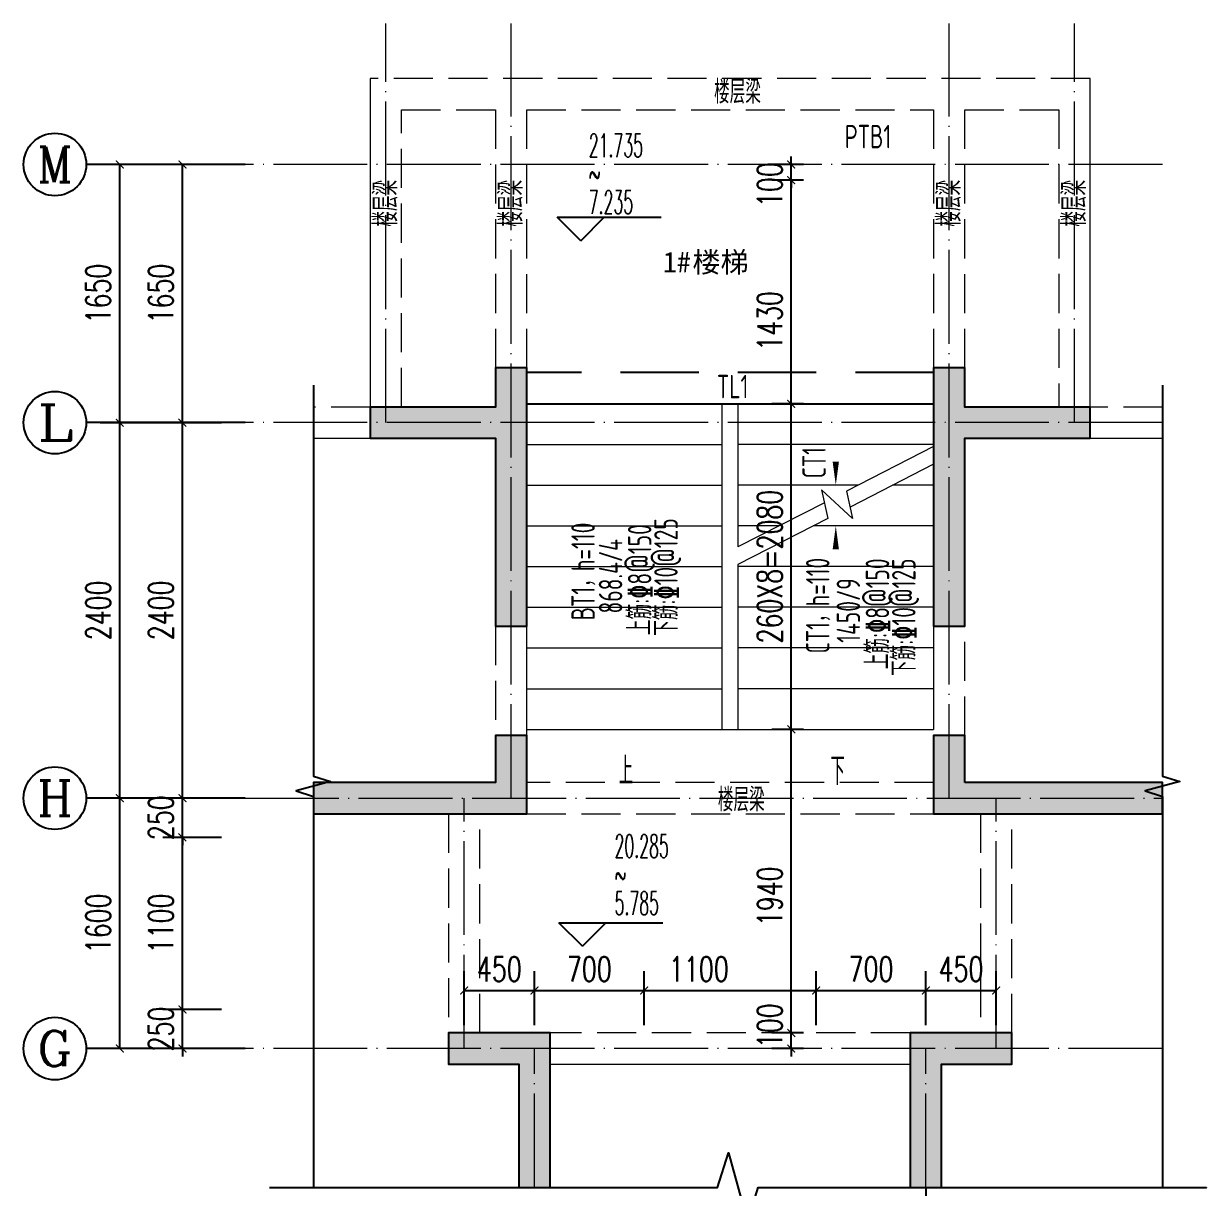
# Model space of a CAD drawing. Extents: x -812054 to 22247, y -644080 to 1003627.
# Drawn here: x -155584 to -148026, y -189846 to -182409 of the extents above; entities that cross this region are included whole.
import ezdxf
from ezdxf.enums import TextEntityAlignment as Align

# ---------------------------------------------------------------- set-up
doc = ezdxf.new("R2010")
doc.units = 0
doc.header["$LTSCALE"] = 1000
for name, pattern in [('DASH', [0.35, 0.25, -0.1]), ('DASHED', [0.75, 0.5, -0.25]), ('DOTE', [2.42, 2, -0.2, 0.02, -0.2])]:
    doc.linetypes.add(name, pattern=pattern)
doc.layers.get('0').update_dxf_attribs({"linetype": 'CONTINUOUS'})
doc.layers.get('DEFPOINTS').update_dxf_attribs({"linetype": 'CONTINUOUS'})
for name, color, linetype in [('A-AXIS_TEXT', 7, 'CONTINUOUS'), ('AXIS', 3, 'CONTINUOUS'), ('DIM_ELEV', 3, 'CONTINUOUS'), ('DIM_SYMB', 3, 'CONTINUOUS'), ('PUB_DIM', 3, 'CONTINUOUS'), ('PUB_TEXT', 2, 'CONTINUOUS'), ('S-L主梁线', 4, 'DASH'), ('S-Q墙填充', 252, 'CONTINUOUS'), ('S-Q墙实线', 6, 'CONTINUOUS'), ('S-梁', 4, 'DASHED'), ('S-梁实线', 4, 'CONTINUOUS'), ('TEXT', 2, 'CONTINUOUS'), ('THIN', 7, 'CONTINUOUS'), ('尺寸标注', 86, 'CONTINUOUS')]:
    doc.layers.add(name, color=color, linetype=linetype)
for name, color, linetype, lineweight in [('AXIS_TEXT', 7, 'CONTINUOUS', 20), ('DOTE', 19, 'DOTE', 9), ('STAIR', 2, 'CONTINUOUS', 18)]:
    doc.layers.add(name, color=color, linetype=linetype, lineweight=lineweight)
doc.styles.add('_TCH_AXIS', font='COMPLEX', dxfattribs={"bigfont": 'GBCBIG'})
doc.styles.add('_TCH_DIM', font='SIMPLEX.shx', dxfattribs={"width": 0.7, "bigfont": 'GBCBIG.shx'})
doc.styles.add('_TCH_DIM_T3', font='SIMPLEX', dxfattribs={"width": 0.705882, "bigfont": 'GBCBIG'})
doc.styles.add('COMPLEX', font='COMPLEX')
doc.styles.add('TSSD_REIN', font='tssdeng.shx', dxfattribs={"width": 0.7, "height": 300, "bigfont": 'tssdchn.shx'})
doc.styles.add('黑体', font='simhei.ttf')
doc.dimstyles.new('_TCH_ARCH&&50', dxfattribs={"dimtxt": 157.5, "dimasz": 50, "dimexe": 125, "dimexo": 150, "dimgap": 58.75, "dimtad": 1, "dimdec": 0, "dimzin": 0, "dimdsep": 46, "dimtxsty": '_TCH_DIM_T3', "dimblk": 'ARCHTICK', "dimcen": 0.09, "dimclrt": 7, "dimazin": 0, "dimtfac": 1, "dimtdec": 0, "dimtix": 1, "dimtmove": 2, "dimatfit": 3, "dimldrblk": 'ARCHTICK', "dimfxl": 1, "dimtolj": 1, "dimtzin": 0, "dimarcsym": 0})

# ---------------------------------------------------------------- blocks, each defined once
blk = doc.blocks.new('_AXISO')
blk.add_circle((0, 0), 0.5)
at = {"layer": 'A-AXIS_TEXT', "style": 'COMPLEX', "width": 1.041667}
blk.add_attdef('A', text='', height=0.56, dxfattribs=at).set_placement((-0.25, -0.28), (0.25, -0.28), align=Align.FIT)
blk = doc.blocks.new('_ArchTick')
at = {"color": 0, "linetype": 'ByBlock', "const_width": 0.15}
blk.add_lwpolyline([(-0.5, -0.5), (0.5, 0.5)], dxfattribs=at)
blk = doc.blocks.new('*D970')
at = {"layer": 'DEFPOINTS', "color": 0, "transparency": 16777216}
for p in [(-152319.1, -188588), (-152769.1, -188958.7), (-152319.1, -188958.7)]:
    blk.add_point(p, dxfattribs=at)
at = {"layer": 'PUB_DIM', "color": 0, "lineweight": -2, "transparency": 16777216}
for p, q in [((-152769.1, -188808.7), (-152769.1, -188463)), ((-152319.1, -188808.7), (-152319.1, -188463)), ((-152769.1, -188588), (-152319.1, -188588))]:
    blk.add_line(p, q, dxfattribs=at)
at = {"layer": 'PUB_DIM', "color": 0, "lineweight": -2, "transparency": 16777216, "xscale": 50, "yscale": 50, "zscale": 50, "rotation": 180}
blk.add_blockref('_ArchTick', (-152769.1, -188588), dxfattribs=at)
at = {"layer": 'PUB_DIM', "color": 0, "lineweight": -2, "transparency": 16777216, "xscale": 50, "yscale": 50, "zscale": 50}
blk.add_blockref('_ArchTick', (-152319.1, -188588), dxfattribs=at)
at = {"layer": 'PUB_DIM', "color": 7, "transparency": 16777216, "insert": (-152544.1, -188450.5), "char_height": 157.5, "attachment_point": 5, "style": '_TCH_DIM_T3'}
blk.add_mtext('\\A1;450', dxfattribs=at)
blk = doc.blocks.new('*D971')
at = {"layer": 'DEFPOINTS', "color": 0, "transparency": 16777216}
for p in [(-151619.1, -188588), (-152319.1, -188958.7), (-151619.1, -188958.7)]:
    blk.add_point(p, dxfattribs=at)
at = {"layer": 'PUB_DIM', "color": 0, "lineweight": -2, "transparency": 16777216}
for p, q in [((-152319.1, -188808.7), (-152319.1, -188463)), ((-151619.1, -188808.7), (-151619.1, -188463)), ((-152319.1, -188588), (-151619.1, -188588))]:
    blk.add_line(p, q, dxfattribs=at)
at = {"layer": 'PUB_DIM', "color": 0, "lineweight": -2, "transparency": 16777216, "xscale": 50, "yscale": 50, "zscale": 50, "rotation": 180}
blk.add_blockref('_ArchTick', (-152319.1, -188588), dxfattribs=at)
at = {"layer": 'PUB_DIM', "color": 0, "lineweight": -2, "transparency": 16777216, "xscale": 50, "yscale": 50, "zscale": 50}
blk.add_blockref('_ArchTick', (-151619.1, -188588), dxfattribs=at)
at = {"layer": 'PUB_DIM', "color": 7, "transparency": 16777216, "insert": (-151969.1, -188450.5), "char_height": 157.5, "attachment_point": 5, "style": '_TCH_DIM_T3'}
blk.add_mtext('\\A1;700', dxfattribs=at)
blk = doc.blocks.new('*D972')
at = {"layer": 'DEFPOINTS', "color": 0, "transparency": 16777216}
for p in [(-150519.1, -188588), (-151619.1, -188958.7), (-150519.1, -188958.7)]:
    blk.add_point(p, dxfattribs=at)
at = {"layer": 'PUB_DIM', "color": 0, "lineweight": -2, "transparency": 16777216}
for p, q in [((-151619.1, -188808.7), (-151619.1, -188463)), ((-150519.1, -188808.7), (-150519.1, -188463)), ((-151619.1, -188588), (-150519.1, -188588))]:
    blk.add_line(p, q, dxfattribs=at)
at = {"layer": 'PUB_DIM', "color": 0, "lineweight": -2, "transparency": 16777216, "xscale": 50, "yscale": 50, "zscale": 50, "rotation": 180}
blk.add_blockref('_ArchTick', (-151619.1, -188588), dxfattribs=at)
at = {"layer": 'PUB_DIM', "color": 0, "lineweight": -2, "transparency": 16777216, "xscale": 50, "yscale": 50, "zscale": 50}
blk.add_blockref('_ArchTick', (-150519.1, -188588), dxfattribs=at)
at = {"layer": 'PUB_DIM', "color": 7, "transparency": 16777216, "insert": (-151269.1, -188450.5), "char_height": 157.5, "attachment_point": 5, "style": '_TCH_DIM_T3'}
blk.add_mtext('\\A1;1100', dxfattribs=at)
blk = doc.blocks.new('*D973')
at = {"layer": 'DEFPOINTS', "color": 0, "transparency": 16777216}
for p in [(-149819.1, -188588), (-150519.1, -188958.7), (-149819.1, -188958.7)]:
    blk.add_point(p, dxfattribs=at)
at = {"layer": 'PUB_DIM', "color": 0, "lineweight": -2, "transparency": 16777216}
for p, q in [((-150519.1, -188808.7), (-150519.1, -188463)), ((-149819.1, -188808.7), (-149819.1, -188463)), ((-150519.1, -188588), (-149819.1, -188588))]:
    blk.add_line(p, q, dxfattribs=at)
at = {"layer": 'PUB_DIM', "color": 0, "lineweight": -2, "transparency": 16777216, "xscale": 50, "yscale": 50, "zscale": 50, "rotation": 180}
blk.add_blockref('_ArchTick', (-150519.1, -188588), dxfattribs=at)
at = {"layer": 'PUB_DIM', "color": 0, "lineweight": -2, "transparency": 16777216, "xscale": 50, "yscale": 50, "zscale": 50}
blk.add_blockref('_ArchTick', (-149819.1, -188588), dxfattribs=at)
at = {"layer": 'PUB_DIM', "color": 7, "transparency": 16777216, "insert": (-150169.1, -188450.5), "char_height": 157.5, "attachment_point": 5, "style": '_TCH_DIM_T3'}
blk.add_mtext('\\A1;700', dxfattribs=at)
blk = doc.blocks.new('*D974')
at = {"layer": 'DEFPOINTS', "color": 0, "transparency": 16777216}
for p in [(-149369.1, -188588), (-149819.1, -188958.7), (-149369.1, -188958.7)]:
    blk.add_point(p, dxfattribs=at)
at = {"layer": 'PUB_DIM', "color": 0, "lineweight": -2, "transparency": 16777216}
for p, q in [((-149819.1, -188808.7), (-149819.1, -188463)), ((-149369.1, -188808.7), (-149369.1, -188463)), ((-149819.1, -188588), (-149369.1, -188588))]:
    blk.add_line(p, q, dxfattribs=at)
at = {"layer": 'PUB_DIM', "color": 0, "lineweight": -2, "transparency": 16777216, "xscale": 50, "yscale": 50, "zscale": 50, "rotation": 180}
blk.add_blockref('_ArchTick', (-149819.1, -188588), dxfattribs=at)
at = {"layer": 'PUB_DIM', "color": 0, "lineweight": -2, "transparency": 16777216, "xscale": 50, "yscale": 50, "zscale": 50}
blk.add_blockref('_ArchTick', (-149369.1, -188588), dxfattribs=at)
at = {"layer": 'PUB_DIM', "color": 7, "transparency": 16777216, "insert": (-149594.1, -188450.5), "char_height": 157.5, "attachment_point": 5, "style": '_TCH_DIM_T3'}
blk.add_mtext('\\A1;450', dxfattribs=at)
blk = doc.blocks.new('*D975')
at = {"layer": 'DEFPOINTS', "color": 0, "transparency": 16777216}
for p in [(-150678.6, -183308.7), (-150450.1, -183308.7), (-150450.1, -183408.7)]:
    blk.add_point(p, dxfattribs=at)
at = {"layer": '尺寸标注', "color": 0, "lineweight": -2, "transparency": 16777216}
for p, q in [((-150678.6, -183308.7), (-150678.6, -183258.7)), ((-150600.1, -183308.7), (-150803.6, -183308.7)), ((-150678.6, -183408.7), (-150678.6, -183308.7)), ((-150600.1, -183408.7), (-150803.6, -183408.7)), ((-150678.6, -183408.7), (-150678.6, -183458.7))]:
    blk.add_line(p, q, dxfattribs=at)
at = {"layer": '尺寸标注', "color": 0, "lineweight": -2, "transparency": 16777216, "xscale": 50, "yscale": 50, "zscale": 50}
for p, rotation in [((-150678.6, -183308.7), 270), ((-150678.6, -183408.7), 90)]:
    blk.add_blockref('_ArchTick', p, dxfattribs=dict(at, rotation=rotation))
at = {"layer": '尺寸标注', "color": 7, "transparency": 16777216, "insert": (-150816.1, -183437.6), "char_height": 157.5, "attachment_point": 5, "rotation": 90, "style": '_TCH_DIM_T3'}
blk.add_mtext('\\A1;100', dxfattribs=at)
blk = doc.blocks.new('*D976')
at = {"layer": 'DEFPOINTS', "color": 0, "transparency": 16777216}
for p in [(-150678.6, -183408.7), (-150450.1, -183408.7), (-150450.1, -184838.7)]:
    blk.add_point(p, dxfattribs=at)
at = {"layer": '尺寸标注', "color": 0, "lineweight": -2, "transparency": 16777216}
for p, q in [((-150600.1, -183408.7), (-150803.6, -183408.7)), ((-150678.6, -184838.7), (-150678.6, -183408.7)), ((-150600.1, -184838.7), (-150803.6, -184838.7))]:
    blk.add_line(p, q, dxfattribs=at)
at = {"layer": '尺寸标注', "color": 0, "lineweight": -2, "transparency": 16777216, "xscale": 50, "yscale": 50, "zscale": 50}
for p, rotation in [((-150678.6, -183408.7), 90), ((-150678.6, -184838.7), 270)]:
    blk.add_blockref('_ArchTick', p, dxfattribs=dict(at, rotation=rotation))
at = {"layer": '尺寸标注', "color": 7, "transparency": 16777216, "insert": (-150816.1, -184308.8), "char_height": 157.5, "attachment_point": 5, "rotation": 90, "style": '_TCH_DIM_T3'}
blk.add_mtext('\\A1;1430', dxfattribs=at)
blk = doc.blocks.new('*D977')
at = {"layer": 'DEFPOINTS', "color": 0, "transparency": 16777216}
for p in [(-150678.6, -184838.7), (-150450.1, -184838.7), (-150450.1, -186918.7)]:
    blk.add_point(p, dxfattribs=at)
at = {"layer": '尺寸标注', "color": 0, "lineweight": -2, "transparency": 16777216}
for p, q in [((-150600.1, -184838.7), (-150803.6, -184838.7)), ((-150678.6, -186918.7), (-150678.6, -184838.7)), ((-150600.1, -186918.7), (-150803.6, -186918.7))]:
    blk.add_line(p, q, dxfattribs=at)
at = {"layer": '尺寸标注', "color": 0, "lineweight": -2, "transparency": 16777216, "xscale": 50, "yscale": 50, "zscale": 50}
for p, rotation in [((-150678.6, -184838.7), 90), ((-150678.6, -186918.7), 270)]:
    blk.add_blockref('_ArchTick', p, dxfattribs=dict(at, rotation=rotation))
at = {"layer": '尺寸标注', "color": 7, "transparency": 16777216, "insert": (-150816.1, -185878.7), "char_height": 157.5, "attachment_point": 5, "rotation": 90, "style": '_TCH_DIM_T3'}
blk.add_mtext('\\A1;260X8=2080', dxfattribs=at)
blk = doc.blocks.new('*D978')
at = {"layer": 'DEFPOINTS', "color": 0, "transparency": 16777216}
for p in [(-150678.6, -186918.7), (-150450.1, -186918.7), (-150450.1, -188858.7)]:
    blk.add_point(p, dxfattribs=at)
at = {"layer": '尺寸标注', "color": 0, "lineweight": -2, "transparency": 16777216}
for p, q in [((-150600.1, -186918.7), (-150803.6, -186918.7)), ((-150678.6, -188858.7), (-150678.6, -186918.7)), ((-150600.1, -188858.7), (-150803.6, -188858.7))]:
    blk.add_line(p, q, dxfattribs=at)
at = {"layer": '尺寸标注', "color": 0, "lineweight": -2, "transparency": 16777216, "xscale": 50, "yscale": 50, "zscale": 50}
for p, rotation in [((-150678.6, -186918.7), 90), ((-150678.6, -188858.7), 270)]:
    blk.add_blockref('_ArchTick', p, dxfattribs=dict(at, rotation=rotation))
at = {"layer": '尺寸标注', "color": 7, "transparency": 16777216, "insert": (-150816.1, -187985.5), "char_height": 157.5, "attachment_point": 5, "rotation": 90, "style": '_TCH_DIM_T3'}
blk.add_mtext('\\A1;1940', dxfattribs=at)
blk = doc.blocks.new('*D979')
at = {"layer": 'DEFPOINTS', "color": 0, "transparency": 16777216}
for p in [(-150678.6, -188858.7), (-150450.1, -188858.7), (-150450.1, -188958.7)]:
    blk.add_point(p, dxfattribs=at)
at = {"layer": '尺寸标注', "color": 0, "lineweight": -2, "transparency": 16777216}
for p, q in [((-150600.1, -188858.7), (-150803.6, -188858.7)), ((-150678.6, -188858.7), (-150678.6, -188808.7)), ((-150678.6, -188958.7), (-150678.6, -188858.7)), ((-150600.1, -188958.7), (-150803.6, -188958.7)), ((-150678.6, -188958.7), (-150678.6, -189008.7))]:
    blk.add_line(p, q, dxfattribs=at)
at = {"layer": '尺寸标注', "color": 0, "lineweight": -2, "transparency": 16777216, "xscale": 50, "yscale": 50, "zscale": 50}
for p, rotation in [((-150678.6, -188858.7), 270), ((-150678.6, -188958.7), 90)]:
    blk.add_blockref('_ArchTick', p, dxfattribs=dict(at, rotation=rotation))
at = {"layer": '尺寸标注', "color": 7, "transparency": 16777216, "insert": (-150816.1, -188812.8), "char_height": 157.5, "attachment_point": 5, "rotation": 90, "style": '_TCH_DIM_T3'}
blk.add_mtext('\\A1;100', dxfattribs=at)
blk = doc.blocks.new('*D980')
at = {"layer": 'DEFPOINTS', "color": 0, "transparency": 16777216}
for p in [(-152469.1, -181608.7), (-153269.1, -182408.7), (-152469.1, -182408.7)]:
    blk.add_point(p, dxfattribs=at)
at = {"layer": 'PUB_DIM', "color": 0, "lineweight": -2, "transparency": 16777216}
for p, q in [((-153269.1, -182258.7), (-153269.1, -181483.7)), ((-152469.1, -182258.7), (-152469.1, -181483.7)), ((-153269.1, -181608.7), (-152469.1, -181608.7))]:
    blk.add_line(p, q, dxfattribs=at)
at = {"layer": 'PUB_DIM', "color": 0, "lineweight": -2, "transparency": 16777216, "xscale": 50, "yscale": 50, "zscale": 50, "rotation": 180}
blk.add_blockref('_ArchTick', (-153269.1, -181608.7), dxfattribs=at)
at = {"layer": 'PUB_DIM', "color": 0, "lineweight": -2, "transparency": 16777216, "xscale": 50, "yscale": 50, "zscale": 50}
blk.add_blockref('_ArchTick', (-152469.1, -181608.7), dxfattribs=at)
at = {"layer": 'PUB_DIM', "color": 7, "transparency": 16777216, "insert": (-152869.1, -181471.2), "char_height": 157.5, "attachment_point": 5, "style": '_TCH_DIM_T3'}
blk.add_mtext('\\A1;800', dxfattribs=at)
blk = doc.blocks.new('*D981')
at = {"layer": 'DEFPOINTS', "color": 0, "transparency": 16777216}
for p in [(-149669.1, -181608.7), (-152469.1, -182408.7), (-149669.1, -182408.7)]:
    blk.add_point(p, dxfattribs=at)
at = {"layer": 'PUB_DIM', "color": 0, "lineweight": -2, "transparency": 16777216}
for p, q in [((-152469.1, -182258.7), (-152469.1, -181483.7)), ((-149669.1, -182258.7), (-149669.1, -181483.7)), ((-152469.1, -181608.7), (-149669.1, -181608.7))]:
    blk.add_line(p, q, dxfattribs=at)
at = {"layer": 'PUB_DIM', "color": 0, "lineweight": -2, "transparency": 16777216, "xscale": 50, "yscale": 50, "zscale": 50, "rotation": 180}
blk.add_blockref('_ArchTick', (-152469.1, -181608.7), dxfattribs=at)
at = {"layer": 'PUB_DIM', "color": 0, "lineweight": -2, "transparency": 16777216, "xscale": 50, "yscale": 50, "zscale": 50}
blk.add_blockref('_ArchTick', (-149669.1, -181608.7), dxfattribs=at)
at = {"layer": 'PUB_DIM', "color": 7, "transparency": 16777216, "insert": (-151069.1, -181471.2), "char_height": 157.5, "attachment_point": 5, "style": '_TCH_DIM_T3'}
blk.add_mtext('\\A1;2800', dxfattribs=at)
blk = doc.blocks.new('*D983')
at = {"layer": 'DEFPOINTS', "color": 0, "transparency": 16777216}
for p in [(-154569.1, -188708.7), (-154169.1, -188708.7), (-154169.1, -188958.7)]:
    blk.add_point(p, dxfattribs=at)
at = {"layer": '尺寸标注', "color": 0, "lineweight": -2, "transparency": 16777216}
for p, q in [((-154319.1, -188708.7), (-154694.1, -188708.7)), ((-154569.1, -188708.7), (-154569.1, -188658.7)), ((-154569.1, -188958.7), (-154569.1, -188708.7)), ((-154319.1, -188958.7), (-154694.1, -188958.7)), ((-154569.1, -188958.7), (-154569.1, -189008.7))]:
    blk.add_line(p, q, dxfattribs=at)
at = {"layer": '尺寸标注', "color": 0, "lineweight": -2, "transparency": 16777216, "xscale": 50, "yscale": 50, "zscale": 50}
for p, rotation in [((-154569.1, -188708.7), 270), ((-154569.1, -188958.7), 90)]:
    blk.add_blockref('_ArchTick', p, dxfattribs=dict(at, rotation=rotation))
at = {"layer": '尺寸标注', "color": 7, "transparency": 16777216, "insert": (-154706.6, -188833.7), "char_height": 157.5, "attachment_point": 5, "rotation": 90, "style": '_TCH_DIM_T3'}
blk.add_mtext('\\A1;250', dxfattribs=at)
blk = doc.blocks.new('*D984')
at = {"layer": 'DEFPOINTS', "color": 0, "transparency": 16777216}
for p in [(-154569.1, -187608.7), (-154169.1, -187608.7), (-154169.1, -188708.7)]:
    blk.add_point(p, dxfattribs=at)
at = {"layer": '尺寸标注', "color": 0, "lineweight": -2, "transparency": 16777216}
for p, q in [((-154319.1, -187608.7), (-154694.1, -187608.7)), ((-154569.1, -188708.7), (-154569.1, -187608.7)), ((-154319.1, -188708.7), (-154694.1, -188708.7))]:
    blk.add_line(p, q, dxfattribs=at)
at = {"layer": '尺寸标注', "color": 0, "lineweight": -2, "transparency": 16777216, "xscale": 50, "yscale": 50, "zscale": 50}
for p, rotation in [((-154569.1, -187608.7), 90), ((-154569.1, -188708.7), 270)]:
    blk.add_blockref('_ArchTick', p, dxfattribs=dict(at, rotation=rotation))
at = {"layer": '尺寸标注', "color": 7, "transparency": 16777216, "insert": (-154706.6, -188158.7), "char_height": 157.5, "attachment_point": 5, "rotation": 90, "style": '_TCH_DIM_T3'}
blk.add_mtext('\\A1;1100', dxfattribs=at)
blk = doc.blocks.new('*D985')
at = {"layer": 'DEFPOINTS', "color": 0, "transparency": 16777216}
for p in [(-154569.1, -187358.4), (-154169.1, -187358.4), (-154169.1, -187608.7)]:
    blk.add_point(p, dxfattribs=at)
at = {"layer": '尺寸标注', "color": 0, "lineweight": -2, "transparency": 16777216}
for p, q in [((-154569.1, -187358.4), (-154569.1, -187308.4)), ((-154319.1, -187358.4), (-154694.1, -187358.4)), ((-154569.1, -187608.7), (-154569.1, -187358.4)), ((-154319.1, -187608.7), (-154694.1, -187608.7)), ((-154569.1, -187608.7), (-154569.1, -187658.7))]:
    blk.add_line(p, q, dxfattribs=at)
at = {"layer": '尺寸标注', "color": 0, "lineweight": -2, "transparency": 16777216, "xscale": 50, "yscale": 50, "zscale": 50}
for p, rotation in [((-154569.1, -187358.4), 270), ((-154569.1, -187608.7), 90)]:
    blk.add_blockref('_ArchTick', p, dxfattribs=dict(at, rotation=rotation))
at = {"layer": '尺寸标注', "color": 7, "transparency": 16777216, "insert": (-154706.6, -187483.5), "char_height": 157.5, "attachment_point": 5, "rotation": 90, "style": '_TCH_DIM_T3'}
blk.add_mtext('\\A1;250', dxfattribs=at)
blk = doc.blocks.new('*D986')
at = {"layer": 'DEFPOINTS', "color": 0, "transparency": 16777216}
for p in [(-154569.1, -184958.7), (-154169.1, -184958.7), (-154169.1, -187358.4)]:
    blk.add_point(p, dxfattribs=at)
at = {"layer": '尺寸标注', "color": 0, "lineweight": -2, "transparency": 16777216}
for p, q in [((-154319.1, -184958.7), (-154694.1, -184958.7)), ((-154569.1, -187358.4), (-154569.1, -184958.7)), ((-154319.1, -187358.4), (-154694.1, -187358.4))]:
    blk.add_line(p, q, dxfattribs=at)
at = {"layer": '尺寸标注', "color": 0, "lineweight": -2, "transparency": 16777216, "xscale": 50, "yscale": 50, "zscale": 50}
for p, rotation in [((-154569.1, -184958.7), 90), ((-154569.1, -187358.4), 270)]:
    blk.add_blockref('_ArchTick', p, dxfattribs=dict(at, rotation=rotation))
at = {"layer": '尺寸标注', "color": 7, "transparency": 16777216, "insert": (-154706.6, -186158.5), "char_height": 157.5, "attachment_point": 5, "rotation": 90, "style": '_TCH_DIM_T3'}
blk.add_mtext('\\A1;2400', dxfattribs=at)
blk = doc.blocks.new('*D987')
at = {"layer": 'DEFPOINTS', "color": 0, "transparency": 16777216}
for p in [(-154569.1, -183308.7), (-154169.1, -183308.7), (-154169.1, -184958.7)]:
    blk.add_point(p, dxfattribs=at)
at = {"layer": '尺寸标注', "color": 0, "lineweight": -2, "transparency": 16777216}
for p, q in [((-154319.1, -183308.7), (-154694.1, -183308.7)), ((-154569.1, -184958.7), (-154569.1, -183308.7)), ((-154319.1, -184958.7), (-154694.1, -184958.7))]:
    blk.add_line(p, q, dxfattribs=at)
at = {"layer": '尺寸标注', "color": 0, "lineweight": -2, "transparency": 16777216, "xscale": 50, "yscale": 50, "zscale": 50}
for p, rotation in [((-154569.1, -183308.7), 90), ((-154569.1, -184958.7), 270)]:
    blk.add_blockref('_ArchTick', p, dxfattribs=dict(at, rotation=rotation))
at = {"layer": '尺寸标注', "color": 7, "transparency": 16777216, "insert": (-154706.6, -184133.7), "char_height": 157.5, "attachment_point": 5, "rotation": 90, "style": '_TCH_DIM_T3'}
blk.add_mtext('\\A1;1650', dxfattribs=at)
blk = doc.blocks.new('*D988')
at = {"layer": 'DEFPOINTS', "color": 0, "transparency": 16777216}
for p in [(-154969.1, -187358.4), (-154169.1, -187358.4), (-154169.1, -188958.7)]:
    blk.add_point(p, dxfattribs=at)
at = {"layer": 'PUB_DIM', "color": 0, "lineweight": -2, "transparency": 16777216}
for p, q in [((-154319.1, -187358.4), (-155094.1, -187358.4)), ((-154969.1, -188958.7), (-154969.1, -187358.4)), ((-154319.1, -188958.7), (-155094.1, -188958.7))]:
    blk.add_line(p, q, dxfattribs=at)
at = {"layer": 'PUB_DIM', "color": 0, "lineweight": -2, "transparency": 16777216, "xscale": 50, "yscale": 50, "zscale": 50}
for p, rotation in [((-154969.1, -187358.4), 90), ((-154969.1, -188958.7), 270)]:
    blk.add_blockref('_ArchTick', p, dxfattribs=dict(at, rotation=rotation))
at = {"layer": 'PUB_DIM', "color": 7, "transparency": 16777216, "insert": (-155106.6, -188158.5), "char_height": 157.5, "attachment_point": 5, "rotation": 90, "style": '_TCH_DIM_T3'}
blk.add_mtext('\\A1;1600', dxfattribs=at)
blk = doc.blocks.new('*D989')
at = {"layer": 'DEFPOINTS', "color": 0, "transparency": 16777216}
for p in [(-154969.1, -184958.7), (-154169.1, -184958.7), (-154169.1, -187358.4)]:
    blk.add_point(p, dxfattribs=at)
at = {"layer": 'PUB_DIM', "color": 0, "lineweight": -2, "transparency": 16777216}
for p, q in [((-154319.1, -184958.7), (-155094.1, -184958.7)), ((-154969.1, -187358.4), (-154969.1, -184958.7)), ((-154319.1, -187358.4), (-155094.1, -187358.4))]:
    blk.add_line(p, q, dxfattribs=at)
at = {"layer": 'PUB_DIM', "color": 0, "lineweight": -2, "transparency": 16777216, "xscale": 50, "yscale": 50, "zscale": 50}
for p, rotation in [((-154969.1, -184958.7), 90), ((-154969.1, -187358.4), 270)]:
    blk.add_blockref('_ArchTick', p, dxfattribs=dict(at, rotation=rotation))
at = {"layer": 'PUB_DIM', "color": 7, "transparency": 16777216, "insert": (-155106.6, -186158.5), "char_height": 157.5, "attachment_point": 5, "rotation": 90, "style": '_TCH_DIM_T3'}
blk.add_mtext('\\A1;2400', dxfattribs=at)
blk = doc.blocks.new('*D990')
at = {"layer": 'DEFPOINTS', "color": 0, "transparency": 16777216}
for p in [(-154969.1, -183308.7), (-154169.1, -183308.7), (-154169.1, -184958.7)]:
    blk.add_point(p, dxfattribs=at)
at = {"layer": 'PUB_DIM', "color": 0, "lineweight": -2, "transparency": 16777216}
for p, q in [((-154319.1, -183308.7), (-155094.1, -183308.7)), ((-154969.1, -184958.7), (-154969.1, -183308.7)), ((-154319.1, -184958.7), (-155094.1, -184958.7))]:
    blk.add_line(p, q, dxfattribs=at)
at = {"layer": 'PUB_DIM', "color": 0, "lineweight": -2, "transparency": 16777216, "xscale": 50, "yscale": 50, "zscale": 50}
for p, rotation in [((-154969.1, -183308.7), 90), ((-154969.1, -184958.7), 270)]:
    blk.add_blockref('_ArchTick', p, dxfattribs=dict(at, rotation=rotation))
at = {"layer": 'PUB_DIM', "color": 7, "transparency": 16777216, "insert": (-155106.6, -184133.7), "char_height": 157.5, "attachment_point": 5, "rotation": 90, "style": '_TCH_DIM_T3'}
blk.add_mtext('\\A1;1650', dxfattribs=at)
blk = doc.blocks.new('*D991')
at = {"layer": 'DEFPOINTS', "color": 0, "transparency": 16777216}
for p in [(-152319.1, -189845.6), (-151069.6, -189845.6), (-151069.6, -190645.6)]:
    blk.add_point(p, dxfattribs=at)
at = {"layer": 'PUB_DIM', "color": 0, "lineweight": -2, "transparency": 16777216}
for p, q in [((-152319.1, -189995.6), (-152319.1, -190770.6)), ((-151069.6, -189995.6), (-151069.6, -190770.6)), ((-152319.1, -190645.6), (-151069.6, -190645.6))]:
    blk.add_line(p, q, dxfattribs=at)
at = {"layer": 'PUB_DIM', "color": 0, "lineweight": -2, "transparency": 16777216, "xscale": 50, "yscale": 50, "zscale": 50, "rotation": 180}
blk.add_blockref('_ArchTick', (-152319.1, -190645.6), dxfattribs=at)
at = {"layer": 'PUB_DIM', "color": 0, "lineweight": -2, "transparency": 16777216, "xscale": 50, "yscale": 50, "zscale": 50}
blk.add_blockref('_ArchTick', (-151069.6, -190645.6), dxfattribs=at)
at = {"layer": 'PUB_DIM', "color": 7, "transparency": 16777216, "insert": (-151694.3, -190508.1), "char_height": 157.5, "attachment_point": 5, "style": '_TCH_DIM_T3'}
blk.add_mtext('\\A1;1250', dxfattribs=at)
blk = doc.blocks.new('*D992')
at = {"layer": 'DEFPOINTS', "color": 0, "transparency": 16777216}
for p in [(-151069.6, -189845.6), (-149819.1, -189845.6), (-149819.1, -190645.6)]:
    blk.add_point(p, dxfattribs=at)
at = {"layer": 'PUB_DIM', "color": 0, "lineweight": -2, "transparency": 16777216}
for p, q in [((-151069.6, -189995.6), (-151069.6, -190770.6)), ((-149819.1, -189995.6), (-149819.1, -190770.6)), ((-151069.6, -190645.6), (-149819.1, -190645.6))]:
    blk.add_line(p, q, dxfattribs=at)
at = {"layer": 'PUB_DIM', "color": 0, "lineweight": -2, "transparency": 16777216, "xscale": 50, "yscale": 50, "zscale": 50, "rotation": 180}
blk.add_blockref('_ArchTick', (-151069.6, -190645.6), dxfattribs=at)
at = {"layer": 'PUB_DIM', "color": 0, "lineweight": -2, "transparency": 16777216, "xscale": 50, "yscale": 50, "zscale": 50}
blk.add_blockref('_ArchTick', (-149819.1, -190645.6), dxfattribs=at)
at = {"layer": 'PUB_DIM', "color": 7, "transparency": 16777216, "insert": (-150444.3, -190508.1), "char_height": 157.5, "attachment_point": 5, "style": '_TCH_DIM_T3'}
blk.add_mtext('\\A1;1250', dxfattribs=at)

msp = doc.modelspace()

# ---------------------------------------------------------------- hatches: boundary and pattern name
at = {"layer": 'S-Q墙填充'}
h = msp.add_hatch(color=252, dxfattribs=at)
h.dxf.hatch_style = 1
h.paths.add_polyline_path([(-152369.08, -184958.67), (-152369.08, -184608.67), (-152569.08, -184608.67), (-152569.08, -184858.67), (-153369.2, -184858.67), (-153369.21, -185058.67), (-152569.08, -185058.67), (-152569.08, -186258.67), (-152369.08, -186258.67)])
h = msp.add_hatch(color=252, dxfattribs=at)
h.dxf.hatch_style = 1
h.paths.add_polyline_path([(-149769.08, -184958.67), (-149769.08, -186258.67), (-149569.08, -186258.67), (-149569.08, -185058.67), (-148769.47, -185058.67), (-148769.47, -184858.67), (-149569.08, -184858.67), (-149569.08, -184608.67), (-149769.08, -184608.67)])
h = msp.add_hatch(color=252, dxfattribs=at)
h.dxf.hatch_style = 1
h.paths.add_polyline_path([(-152369.08, -187458.4), (-152369.08, -186958.4), (-152569.08, -186958.4), (-152569.08, -187258.4), (-152769.15, -187258.4), (-153732.22, -187258.4), (-153732.22, -187458.4), (-152769.15, -187458.4)])
h = msp.add_hatch(color=252, dxfattribs=at)
h.dxf.hatch_style = 1
h.paths.add_polyline_path([(-149569.08, -187258.4), (-149569.08, -186958.4), (-149769.08, -186958.4), (-149769.08, -187458.4), (-149369.21, -187458.4), (-148306.19, -187458.4), (-148306.19, -187258.4), (-149369.21, -187258.4)])
h = msp.add_hatch(color=252, dxfattribs=at)
h.dxf.hatch_style = 1
h.paths.add_polyline_path([(-152419.08, -189845.55), (-152219.08, -189845.55), (-152219.08, -188858.67), (-152869.15, -188858.67), (-152869.15, -189058.67), (-152419.08, -189058.67)])
h = msp.add_hatch(color=252, dxfattribs=at)
h.dxf.hatch_style = 1
h.paths.add_polyline_path([(-149919.08, -189845.55), (-149719.08, -189845.55), (-149719.08, -189058.67), (-149269.21, -189058.67), (-149269.21, -188858.67), (-149919.08, -188858.67)])

# ---------------------------------------------------------------- linework, layer by layer
at = {"layer": 'AXIS'}
for p, q in [((-154169.08, -183308.67), (-155183.69, -183308.67)), ((-154169.08, -184958.67), (-155183.69, -184958.67)), ((-154169.08, -187358.4), (-155183.69, -187358.4)), ((-154169.08, -188958.67), (-155183.69, -188958.67)), ((-149819.08, -189845.55), (-149819.08, -190860.16))]:
    msp.add_line(p, q, dxfattribs=at)
at = {"layer": 'DIM_ELEV', "color": 6}
for p, q in [((-152024.29, -183796.39), (-152174.29, -183646.39)), ((-152174.29, -183646.39), (-151509.37, -183646.39)), ((-152024.29, -183796.39), (-151874.29, -183646.39)), ((-152013.6, -188304.19), (-152163.6, -188154.19)), ((-152163.6, -188154.19), (-151498.68, -188154.19)), ((-152013.6, -188304.19), (-151863.6, -188154.19))]:
    msp.add_line(p, q, dxfattribs=at)
at = {"layer": 'DIM_SYMB'}
for points in [[(-151744.08, -187048.67, 0, 0, 0), (-151744.08, -184123.67, 0, 0, 0), (-150394.08, -184123.67, 0, 0, 0), (-150394.08, -185358.67, 0, 40, 0), (-150394.08, -185208.67, 0, 0, 0)], [(-150394.08, -187048.67, 0, 0, 0), (-150394.08, -185618.67, 0, 40, 0), (-150394.08, -185768.67, 0, 0, 0)]]:
    msp.add_lwpolyline(points, format="xyseb", dxfattribs=at)
at = {"layer": 'DOTE', "linetype": 'DOTE', "ltscale": 0.3}
for p, q in [((-153269.08, -184958.67), (-153269.08, -182408.67)), ((-152469.08, -187358.4), (-152469.08, -182408.67)), ((-149669.08, -187358.4), (-149669.08, -182408.67)), ((-148869.08, -184958.67), (-148869.08, -182408.67)), ((-148306.19, -183308.67), (-154169.08, -183308.67)), ((-148306.19, -184958.67), (-154169.08, -184958.67)), ((-154169.08, -187358.4), (-148306.19, -187358.4)), ((-152769.08, -188958.67), (-152769.08, -187358.67)), ((-149369.08, -188958.67), (-149369.08, -187358.67)), ((-148306.19, -188958.67), (-154169.08, -188958.67)), ((-152319.08, -189845.55), (-152319.08, -188958.67)), ((-149819.08, -189845.55), (-149819.08, -188958.67))]:
    msp.add_line(p, q, dxfattribs=at)
at = {"layer": 'S-L主梁线', "linetype": 'ByBlock', "lineweight": 18}
for p, q in [((-153369.59, -182758.54), (-153369.2, -184858.67)), ((-148769.47, -184858.67), (-148769.25, -182758.54)), ((-153732.22, -185058.67), (-153369.2, -185058.67)), ((-148769.47, -185058.67), (-148306.19, -185058.67)), ((-152219.08, -189058.67), (-149919.08, -189058.67))]:
    msp.add_line(p, q, dxfattribs=at)
at = {"layer": 'S-L主梁线', "linetype": 'DASH', "lineweight": 18}
for p, q in [((-148769.25, -182758.54), (-153369.59, -182758.54)), ((-153169.55, -182958.63), (-152569.08, -182958.55)), ((-153169.22, -184858.67), (-153169.44, -182958.63)), ((-152569.14, -182958.55), (-152569.08, -184608.67)), ((-152369.08, -184608.67), (-152369.14, -182958.54)), ((-152369.08, -182958.54), (-149769.75, -182958.54)), ((-149769.75, -182958.54), (-149769.12, -184608.67)), ((-149569.08, -184608.67), (-149569.92, -182958.54)), ((-149569.75, -182958.54), (-148969.27, -182958.54)), ((-148969.49, -182958.54), (-148969.46, -184858.67)), ((-153369.2, -184858.67), (-153732.22, -184858.67)), ((-148306.19, -184858.67), (-148769.47, -184858.67)), ((-152569.08, -186258.67), (-152569.08, -186958.4)), ((-152369.08, -186958.4), (-152369.08, -186258.67)), ((-149769.08, -186258.67), (-149769.08, -186958.4)), ((-149569.08, -186958.4), (-149569.08, -186258.67)), ((-149769.08, -187258.4), (-152369.08, -187258.4)), ((-152869.15, -187458.4), (-152869.15, -188858.67)), ((-152669.15, -188858.67), (-152669.15, -187458.4)), ((-152369.08, -187458.4), (-149769.08, -187458.4)), ((-149469.21, -187458.4), (-149469.21, -188858.67)), ((-149269.21, -188858.67), (-149269.21, -187458.4)), ((-149919.08, -188858.67), (-152219.08, -188858.67))]:
    msp.add_line(p, q, dxfattribs=at)
at = {"layer": 'S-Q墙实线'}
for points in [[(-152369.08, -184958.67), (-152369.08, -184608.67), (-152569.08, -184608.67), (-152569.08, -184858.67), (-153369.2, -184858.67), (-153369.21, -185058.67), (-152569.08, -185058.67), (-152569.08, -186258.67), (-152369.08, -186258.67), (-152369.08, -184958.67)], [(-152219.08, -189845.55), (-152219.08, -189558.67), (-152219.08, -188858.67), (-152869.15, -188858.67), (-152869.15, -189058.67), (-152419.08, -189058.67), (-152419.08, -189558.67), (-152419.08, -189845.55)], [(-149719.08, -189845.55), (-149719.08, -189558.67), (-149719.08, -189058.67), (-149269.21, -189058.67), (-149269.21, -188858.67), (-149919.08, -188858.67), (-149919.08, -189558.67), (-149919.08, -189845.55)]]:
    msp.add_lwpolyline(points, dxfattribs=at)
for points in [[(-149769.08, -184958.67), (-149769.08, -186258.67), (-149569.08, -186258.67), (-149569.08, -185058.67), (-148769.47, -185058.67), (-148769.47, -184858.67), (-149569.08, -184858.67), (-149569.08, -184608.67), (-149769.08, -184608.67)], [(-152369.08, -187458.4), (-152369.08, -186958.4), (-152569.08, -186958.4), (-152569.08, -187258.4), (-152769.15, -187258.4), (-153732.22, -187258.4), (-153732.22, -187458.4), (-152769.15, -187458.4)], [(-149569.08, -187258.4), (-149569.08, -186958.4), (-149769.08, -186958.4), (-149769.08, -187458.4), (-149369.21, -187458.4), (-148306.19, -187458.4), (-148306.19, -187258.4), (-149369.21, -187258.4)]]:
    msp.add_lwpolyline(points, close=True, dxfattribs=at)
at = {"layer": 'S-梁'}
msp.add_line((-149769.08, -184638.72), (-152369.08, -184638.67), dxfattribs=at)
at = {"layer": 'S-梁实线'}
msp.add_line((-152369.08, -184838.67), (-149769.08, -184838.72), dxfattribs=at)
at = {"layer": 'STAIR'}
for p, q in [((-152369.08, -186918.67), (-152369.08, -184838.67)), ((-152369.08, -184838.67), (-151179.08, -184838.67)), ((-152369.08, -184838.67), (-149769.08, -184838.67)), ((-151119.08, -186918.67), (-151119.08, -184838.67)), ((-151019.08, -184838.67), (-151019.08, -185753.22)), ((-149769.08, -184838.67), (-150959.08, -184838.67)), ((-149769.08, -184838.67), (-149769.08, -185111.72)), ((-152369.08, -185098.67), (-151119.08, -185098.67)), ((-149769.08, -185098.67), (-151019.08, -185098.67)), ((-149769.08, -185111.72), (-150325.06, -185397.05)), ((-149769.08, -185224.12), (-150303.24, -185498.25)), ((-149769.08, -185224.12), (-149769.08, -186918.67)), ((-152369.08, -185358.67), (-151119.08, -185358.67)), ((-150250.28, -185358.67), (-151019.08, -185358.67)), ((-149769.08, -185358.67), (-150031.26, -185358.67)), ((-150287.46, -185571.47), (-150484.7, -185388.61)), ((-150484.7, -185388.61), (-150445.34, -185571.18)), ((-150325.06, -185397.05), (-150287.46, -185571.47)), ((-150467.16, -185469.98), (-151019.08, -185753.22)), ((-150445.34, -185571.18), (-151019.08, -185865.62)), ((-152369.08, -185618.67), (-151119.08, -185618.67)), ((-150756.9, -185618.67), (-151019.08, -185618.67)), ((-149769.08, -185618.67), (-150537.88, -185618.67)), ((-152369.08, -185878.67), (-151119.08, -185878.67)), ((-151019.08, -185865.62), (-151019.08, -186918.67)), ((-149769.08, -185878.67), (-151019.08, -185878.67)), ((-152369.08, -186138.67), (-151119.08, -186138.67)), ((-149769.08, -186138.67), (-151019.08, -186138.67)), ((-152369.08, -186398.67), (-151119.08, -186398.67)), ((-149769.08, -186398.67), (-151019.08, -186398.67)), ((-152369.08, -186658.67), (-151119.08, -186658.67)), ((-149769.08, -186658.67), (-151019.08, -186658.67)), ((-152369.08, -186918.67), (-149769.08, -186918.67))]:
    msp.add_line(p, q, dxfattribs=at)
at = {"layer": 'THIN'}
for points in [[(-153732.22, -184718.67), (-153732.22, -187217.11), (-153622.22, -187252.11), (-153842.22, -187312.11), (-153732.22, -187347.11), (-153732.22, -189845.55)], [(-148306.19, -184718.67), (-148306.19, -187217.11), (-148196.19, -187252.11), (-148416.19, -187312.11), (-148306.19, -187347.11), (-148306.19, -189845.55)], [(-154012.22, -189845.55), (-151149.21, -189845.55), (-151079.21, -189625.55), (-150959.21, -190065.55), (-150889.21, -189845.55), (-148026.19, -189845.55), (-148026.19, -189845.55)]]:
    msp.add_lwpolyline(points, dxfattribs=at)

# ---------------------------------------------------------------- block references
at = {"layer": 'AXIS'}
ref = msp.add_blockref('_AXISO', (-155383.69, -183308.67), dxfattribs=dict(at, xscale=400, yscale=400, zscale=400))
ref.add_attrib('A', 'M', dxfattribs={"layer": 'AXIS_TEXT', "height": 226.27, "style": '_TCH_AXIS'}).set_placement((-155496.83, -183421.81), (-155270.55, -183421.81), align=Align.FIT)
ref = msp.add_blockref('_AXISO', (-155383.69, -184958.67), dxfattribs=dict(at, xscale=400, yscale=400, zscale=400))
ref.add_attrib('A', 'L', dxfattribs={"layer": 'AXIS_TEXT', "height": 226.27, "style": '_TCH_AXIS', "width": 1.4}).set_placement((-155496.83, -185071.81), (-155270.55, -185071.81), align=Align.FIT)
ref = msp.add_blockref('_AXISO', (-155383.69, -187358.4), dxfattribs=dict(at, xscale=400, yscale=400, zscale=400))
ref.add_attrib('A', 'H', dxfattribs={"layer": 'AXIS_TEXT', "height": 226.27, "style": '_TCH_AXIS', "width": 1.05}).set_placement((-155496.83, -187471.54), (-155270.55, -187471.54), align=Align.FIT)
ref = msp.add_blockref('_AXISO', (-155383.69, -188958.67), dxfattribs=dict(at, xscale=400, yscale=400, zscale=400))
ref.add_attrib('A', 'G', dxfattribs={"layer": 'AXIS_TEXT', "height": 226.27, "style": '_TCH_AXIS', "width": 1.166667}).set_placement((-155496.83, -189071.81), (-155270.55, -189071.81), align=Align.FIT)

# ---------------------------------------------------------------- texts
at = {"layer": 'DIM_ELEV', "color": 7, "style": '_TCH_DIM', "width": 0.494118}
for s, p in [('21.735', (-151972.37, -183261.28)), ('~', (-151972.37, -183440.69)), ('7.235', (-151972.37, -183623.92))]:
    msp.add_text(s, height=148.75, dxfattribs=at).set_placement(p)
at = {"layer": 'PUB_TEXT', "color": 246, "style": '黑体'}
for s, p in [('1#', (-151499.03, -183998.6)), ('楼梯', (-151310, -183998.6))]:
    msp.add_text(s, height=131.435, dxfattribs=at).set_placement(p)
at = {"layer": 'PUB_TEXT', "style": '_TCH_DIM', "width": 0.7}
for s, p in [('上', (-151780.57, -187273.72)), ('下', (-150427.31, -187273.72))]:
    msp.add_text(s, height=178.72, dxfattribs=at).set_placement(p)
at = {"layer": 'PUB_TEXT', "color": 6, "style": '_TCH_DIM', "width": 0.494118}
for s, p in [('20.285', (-151807.68, -187738.86)), ('~', (-151807.68, -187921.51)), ('5.785', (-151807.68, -188104.14))]:
    msp.add_text(s, height=148.75, dxfattribs=at).set_placement(p)
at = {"layer": 'TEXT', "color": 230, "style": 'TSSD_REIN', "width": 0.7}
for s, p in [('楼层梁', (-151022.15, -182919.17)), ('PTB1', (-150188.03, -183205.39)), ('TL1', (-151053.08, -184803.05)), ('楼层梁', (-150997.87, -187443.15))]:
    msp.add_text(s, height=150, dxfattribs=at).set_placement(p, align=Align.CENTER)
for s, p in [('楼层梁', (-153195.75, -183556.45)), ('楼层梁', (-152395.75, -183556.45)), ('楼层梁', (-149595.75, -183556.45)), ('楼层梁', (-148795.74, -183556.41)), ('CT1', (-150458.02, -185214.51)), ('BT1，h=110', (-151933.86, -185909.64)), ('868.4/4', (-151758.18, -185940.52)), ('CT1，h=110', (-150434.1, -186128.07)), ('1450/9', (-150238.55, -186158.95))]:
    msp.add_text(s, height=150, rotation=90, dxfattribs=at).set_placement(p, align=Align.CENTER)
for s, p in [('下筋:%%13210@125', (-151404.13, -186320.76, 0)), ('上筋:%%1328@150', (-151572.28, -186315.85, 0)), ('上筋:%%1328@150', (-150052.65, -186534.28, 0)), ('下筋:%%13210@125', (-149884.5, -186577.76, 0))]:
    msp.add_text(s, height=150, rotation=90, dxfattribs=at).set_placement(p)

# ---------------------------------------------------------------- dimensions: what is measured, and where the dimension line sits
at = {"layer": 'PUB_DIM'}
for p1, p2, distance, picture, middle in [((-153269.08, -182408.67), (-152469.08, -182408.67), 800, '*D980', (-152869.08, -181471.17)), ((-152469.08, -182408.67), (-149669.08, -182408.67), 800, '*D981', (-151069.08, -181471.17)), ((-154169.08, -184958.67), (-154169.08, -183308.67), 800, '*D990', (-155106.58, -184133.67)), ((-154169.08, -187358.4), (-154169.08, -184958.67), 800, '*D989', (-155106.58, -186158.54)), ((-154169.08, -188958.67), (-154169.08, -187358.4), 800, '*D988', (-155106.58, -188158.54)), ((-152769.08, -188958.67), (-152319.08, -188958.67), 370.69, '*D970', (-152544.08, -188450.48)), ((-152319.08, -188958.67), (-151619.08, -188958.67), 370.69, '*D971', (-151969.08, -188450.48)), ((-150519.08, -188958.67), (-149819.08, -188958.67), 370.69, '*D973', (-150169.08, -188450.48)), ((-149819.08, -188958.67), (-149369.08, -188958.67), 370.69, '*D974', (-149594.08, -188450.48)), ((-152319.08, -189845.55), (-151069.56, -189845.55), -800, '*D991', (-151694.32, -190508.05)), ((-151069.56, -189845.55), (-149819.08, -189845.55), -800, '*D992', (-150444.32, -190508.05))]:
    dim = msp.add_aligned_dim(p1=p1, p2=p2, distance=distance, dimstyle='_TCH_ARCH&&50', dxfattribs=at)
    dim.commit()
    dim.dimension.update_dxf_attribs({"geometry": picture, "text_midpoint": middle})
dim = msp.add_linear_dim(base=(-150519.08, -188587.98), p1=(-151619.08, -188958.67), p2=(-150519.08, -188958.67), angle=0, dimstyle='_TCH_ARCH&&50', dxfattribs=at)
dim.commit()
dim.dimension.update_dxf_attribs({"geometry": '*D972', "text_midpoint": (-151269.08, -188450.48), "dimtype": 161})
at = {"layer": '尺寸标注', "color": 106}
for base, p1, p2, picture, middle in [((-150678.63, -183308.67), (-150450.12, -183408.67), (-150450.12, -183308.67), '*D975', (-150816.13, -183437.59)), ((-150678.63, -183408.67), (-150450.12, -184838.67), (-150450.12, -183408.67), '*D976', (-150816.13, -184308.85)), ((-150678.63, -186918.67), (-150450.12, -188858.67), (-150450.12, -186918.67), '*D978', (-150816.13, -187985.48)), ((-150678.63, -188858.67), (-150450.12, -188958.67), (-150450.12, -188858.67), '*D979', (-150816.13, -188812.81))]:
    dim = msp.add_linear_dim(base=base, p1=p1, p2=p2, angle=90, dimstyle='_TCH_ARCH&&50', dxfattribs=at)
    dim.commit()
    dim.dimension.update_dxf_attribs({"geometry": picture, "text_midpoint": middle, "dimtype": 161})
for p1, p2, picture, middle in [((-154169.08, -184958.67), (-154169.08, -183308.67), '*D987', (-154706.58, -184133.67)), ((-154169.08, -187358.4), (-154169.08, -184958.67), '*D986', (-154706.58, -186158.54)), ((-154169.08, -187608.67), (-154169.08, -187358.4), '*D985', (-154706.58, -187483.54)), ((-154169.08, -188708.67), (-154169.08, -187608.67), '*D984', (-154706.58, -188158.67)), ((-154169.08, -188958.67), (-154169.08, -188708.67), '*D983', (-154706.58, -188833.67))]:
    dim = msp.add_aligned_dim(p1=p1, p2=p2, distance=400, dimstyle='_TCH_ARCH&&50', dxfattribs=at)
    dim.commit()
    dim.dimension.update_dxf_attribs({"geometry": picture, "text_midpoint": middle})
dim = msp.add_aligned_dim(p1=(-150450.12, -186918.67), p2=(-150450.12, -184838.67), distance=228.51, text='260X8=2080', dimstyle='_TCH_ARCH&&50', dxfattribs=at)
dim.commit()
dim.dimension.update_dxf_attribs({"geometry": '*D977', "text_midpoint": (-150816.13, -185878.67)})

doc.saveas('drawing.dxf')
